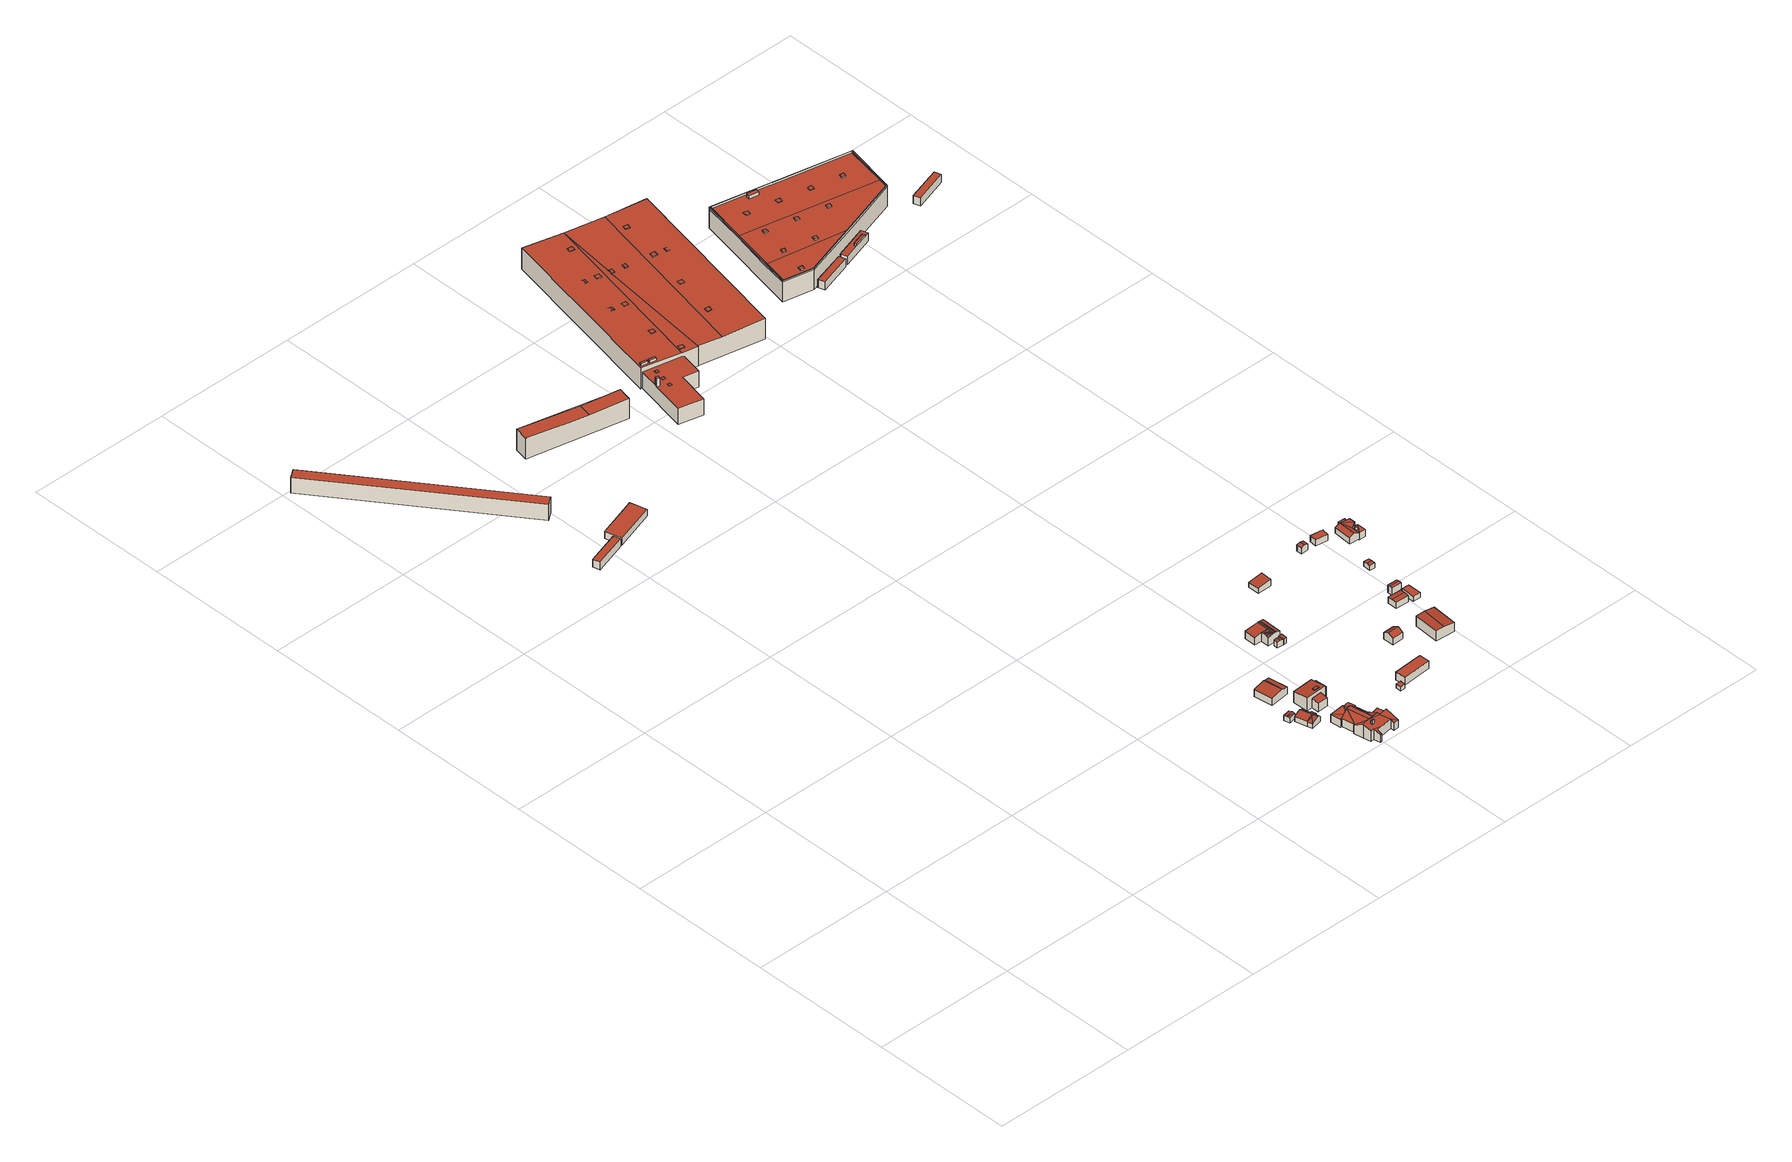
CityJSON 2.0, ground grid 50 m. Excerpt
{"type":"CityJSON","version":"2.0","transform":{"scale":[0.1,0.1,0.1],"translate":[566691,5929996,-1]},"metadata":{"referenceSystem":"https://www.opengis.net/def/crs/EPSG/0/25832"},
"CityObjects":{
"building1":{"type":"Building","attributes":{"Grundfläche 2D":"269.341732","Grundhöhe NN":"2.534"},"geometry":[{"type":"Solid","lod":"3","boundaries":[[[[0,1,2,3]],[[1,0,4,5]],[[2,1,5,6]],[[3,2,6,7]],[[0,3,7,4]],[[5,4,7,6]]]],"semantics":{"surfaces":[{"type":"RoofSurface"},{"type":"WallSurface"},{"type":"GroundSurface"}],"values":[[0,1,1,1,1,2]]}}]},
"building2":{"type":"Building","attributes":{"Grundfläche 2D":"30.589412","Grundhöhe NN":"2.688"},"geometry":[{"type":"Solid","lod":"3","boundaries":[[[[8,9,10,11]],[[12,13,11,10]],[[13,14,8,11]],[[14,15,9,8]],[[15,12,10,9]],[[15,14,13,12]]]],"semantics":{"surfaces":[{"type":"RoofSurface"},{"type":"WallSurface"},{"type":"GroundSurface"}],"values":[[0,1,1,1,1,2]]}}]},
"building3":{"type":"Building","attributes":{"Grundfläche 2D":"86.830290","Grundhöhe NN":"2.688"},"geometry":[{"type":"Solid","lod":"3","boundaries":[[[[16,17,18,19]],[[20,21,19,18]],[[21,22,16,19]],[[22,23,17,16]],[[23,20,18,17]],[[23,22,21,20]]]],"semantics":{"surfaces":[{"type":"RoofSurface"},{"type":"WallSurface"},{"type":"GroundSurface"}],"values":[[0,1,1,1,1,2]]}}]},
"building4":{"type":"Building","attributes":{"Grundfläche 2D":"5.477826","Grundhöhe NN":"0.251"},"geometry":[{"type":"Solid","lod":"3","boundaries":[[[[24,25,26]],[[24,26,27]],[[28,24,27,29]],[[26,25,30,31]],[[29,27,26,31,32]],[[28,29,32,33]],[[30,25,24,28,33]],[[32,31,30,33]]]],"semantics":{"surfaces":[{"type":"RoofSurface"},{"type":"WallSurface"},{"type":"GroundSurface"}],"values":[[0,0,0,1,1,1,1,2]]}}]},
"building5":{"type":"Building","attributes":{"Grundfläche 2D":"26.432280","Grundhöhe NN":"0.251"},"geometry":[{"type":"Solid","lod":"3","boundaries":[[[[34,35,36,37]],[[36,38,37]],[[39,36,35,40]],[[41,39,40]],[[42,43,44]],[[42,45,46,47,48]],[[48,35,49,34,37,50,43,42]],[[51,52,53,54]],[[49,35,34]],[[39,41,55,56]],[[38,36,39,56,57]],[[37,38,57,58]],[[45,42,44,59,60]],[[46,45,60,61]],[[40,35,48,47,46,61,55,41]],[[37,58,37,34]],[[62,59,44,43,50,37,58,63,53,52]],[[54,53,63,64]],[[51,54,64,65]],[[52,51,65,62]],[[55,61,60,59,62,65,64,63,58,57,56]]]],"semantics":{"surfaces":[{"type":"RoofSurface"},{"type":"WallSurface"},{"type":"GroundSurface"}],"values":[[0,0,0,0,0,0,0,0,1,1,1,1,1,1,1,1,1,1,1,1,2]]}}]},
"building6":{"type":"Building","attributes":{"Grundfläche 2D":"45.130678","Grundhöhe NN":"0.138"},"geometry":[{"type":"Solid","lod":"3","boundaries":[[[[66,67,68,69]],[[66,69,70]],[[71,72,70,73]],[[72,66,70]],[[73,70,69,68,74,75]],[[71,73,75,76]],[[67,66,72,71,76,77]],[[68,67,77,74]],[[75,74,77,76]]]],"semantics":{"surfaces":[{"type":"RoofSurface"},{"type":"WallSurface"},{"type":"GroundSurface"}],"values":[[0,0,0,0,1,1,1,1,2]]}}]},
"building7":{"type":"Building","attributes":{"Grundfläche 2D":"123.626386","Grundhöhe NN":"0.222"},"children":["building7-1","building7-2","building7-3","building7-4","building7-5"],"geometry":[{"type":"Solid","lod":"3","boundaries":[[[[78,79,80]],[[81,78,82,83,84]],[[81,79,78]],[[81,85,86,79]],[[85,87,88,89]],[[89,90,86,85]],[[91,90,89]],[[92,93,94]],[[94,93,95,96]],[[87,81,96]],[[97,98,94,96,81,84,99,100]],[[97,100,101,102,103]],[[104,105,106]],[[104,107,108,105]],[[108,109,110,105]],[[111,112,113,114,115,116]],[[107,104,106,117,118]],[[108,107,118,119]],[[109,108,119,120]],[[109,120,121,110]],[[80,110,121,122,78]],[[82,78,122,123]],[[83,82,123,124]],[[84,83,124,125]],[[85,81,126,127]],[[128,114,87,85,127]],[[129,89,88,87,114,113,130]],[[91,89,129,131]],[[90,91,131,132]],[[105,110,80,79,86,90,132,117,106]],[[94,98,97,103,133,134,135,136]],[[92,94,136,137]],[[93,92,137,138]],[[93,138,139,116,95]],[[95,116,115,96]],[[96,115,114,87]],[[87,114,128,126,81]],[[99,84,125,140]],[[100,99,140,141]],[[101,100,141,142]],[[102,101,142,143]],[[103,102,143,133]],[[111,116,139,144]],[[112,111,144,145]],[[113,112,145,130]],[[144,139,138,137,136,135,134,133,143,142,141,140,125,124,123,122,121,120,119,118,117,132,131,129,130,145],[127,126,128]]]],"semantics":{"surfaces":[{"type":"RoofSurface"},{"type":"WallSurface"},{"type":"GroundSurface"}],"values":[[0,0,0,0,0,0,0,0,0,0,0,0,0,0,0,0,1,1,1,1,1,1,1,1,1,1,1,1,1,1,1,1,1,1,1,1,1,1,1,1,1,1,1,1,1,2]]}}]},
"building7-1":{"type":"BuildingInstallation","parents":["building7"],"geometry":[{"type":"MultiSurface","lod":"3","boundaries":[[[146,147,148,149]],[[150,151,148,147]],[[151,152,149,148]],[[152,153,146,149]]],"semantics":{"surfaces":[{"type":"RoofSurface"},{"type":"WallSurface"}],"values":[0,1,1,1]}}]},
"building7-2":{"type":"BuildingInstallation","parents":["building7"],"geometry":[{"type":"MultiSurface","lod":"3","boundaries":[[[146,154,155,147]],[[153,156,154,146]],[[157,150,147,155]],[[156,157,155,154]]],"semantics":{"surfaces":[{"type":"RoofSurface"},{"type":"WallSurface"}],"values":[0,1,1,1]}}]},
"building7-3":{"type":"BuildingInstallation","parents":["building7"],"geometry":[{"type":"MultiSurface","lod":"3","boundaries":[[[158,159,160,161,162]],[[163,164,159,158]],[[159,164,165,161,160]],[[166,163,158,162]],[[165,166,162,161]]],"semantics":{"surfaces":[{"type":"RoofSurface"},{"type":"WallSurface"}],"values":[0,1,1,1,1]}}]},
"building7-4":{"type":"BuildingInstallation","parents":["building7"],"geometry":[{"type":"MultiSurface","lod":"3","boundaries":[[[167,168,169,170,171]],[[172,173,169,168]],[[174,170,169,173,175]],[[174,176,177,167,171,170]],[[177,172,168,167]]],"semantics":{"surfaces":[{"type":"RoofSurface"},{"type":"WallSurface"}],"values":[0,1,1,1,1]}}]},
"building7-5":{"type":"BuildingInstallation","parents":["building7"],"geometry":[{"type":"MultiSurface","lod":"3","boundaries":[[[178,179,180,181]],[[178,182,183,179]],[[180,179,183,184]],[[181,180,184,185]],[[178,181,185,182]],[[183,182,185,184]]],"semantics":{"surfaces":[{"type":"RoofSurface"},{"type":"WallSurface"},{"type":"OuterCeilingSurface"}],"values":[0,1,1,1,1,2]}}]},
"building8":{"type":"Building","attributes":{"Grundfläche 2D":"9.080865","Grundhöhe NN":"0.120"},"geometry":[{"type":"Solid","lod":"3","boundaries":[[[[186,187,188,189]],[[190,191,189,188]],[[191,192,186,189]],[[192,193,187,186]],[[193,190,188,187]],[[193,192,191,190]]]],"semantics":{"surfaces":[{"type":"RoofSurface"},{"type":"WallSurface"},{"type":"GroundSurface"}],"values":[[0,1,1,1,1,2]]}}]},
"building9":{"type":"Building","attributes":{"Grundfläche 2D":"169.556208","Grundhöhe NN":"2.206"},"geometry":[{"type":"Solid","lod":"3","boundaries":[[[[194,195,196,197,198,199]],[[200,197,196,201,202,203,204,205,206]],[[196,195,202,201]],[[202,195,194,207,208,203]],[[204,203,208,209]],[[210,199,198,197,200,206,205,204,209,211]],[[194,199,210,207]],[[211,209,208,207,210]]]],"semantics":{"surfaces":[{"type":"RoofSurface"},{"type":"WallSurface"},{"type":"GroundSurface"}],"values":[[0,0,1,1,1,1,1,2]]}}]},
"building10":{"type":"Building","attributes":{"Grundfläche 2D":"40.223169","Grundhöhe NN":"0.312"},"children":["building10-1"],"geometry":[{"type":"Solid","lod":"3","boundaries":[[[[212,213,214,215]],[[212,215,216,217]],[[213,212,217,218]],[[214,213,218,219]],[[215,214,219,216]],[[217,216,219,218]]]],"semantics":{"surfaces":[{"type":"RoofSurface"},{"type":"WallSurface"},{"type":"GroundSurface"}],"values":[[0,1,1,1,1,2]]}}]},
"building10-1":{"type":"BuildingInstallation","parents":["building10"],"geometry":[{"type":"MultiSurface","lod":"3","boundaries":[[[220,221,222,223]],[[223,222,224,225]],[[220,223,225,226]],[[221,220,226,227]],[[222,221,227,224]]],"semantics":{"surfaces":[{"type":"RoofSurface"},{"type":"WallSurface"}],"values":[0,1,1,1,1]}}]},
"building11":{"type":"Building","attributes":{"Grundfläche 2D":"4.977622","Grundhöhe NN":"-0.130"},"geometry":[{"type":"Solid","lod":"3","boundaries":[[[[228,229,230,231]],[[232,233,231,230]],[[233,234,228,231]],[[234,235,229,228]],[[235,232,230,229]],[[235,234,233,232]]]],"semantics":{"surfaces":[{"type":"RoofSurface"},{"type":"WallSurface"},{"type":"GroundSurface"}],"values":[[0,1,1,1,1,2]]}}]},
"building12":{"type":"Building","attributes":{"Grundfläche 2D":"44.366748","Grundhöhe NN":"0.425"},"geometry":[{"type":"Solid","lod":"3","boundaries":[[[[236,237,238,239]],[[240,241,237]],[[241,238,237]],[[242,243,244,241,240,245,246,247]],[[246,245,248,249,250]],[[251,246,252]],[[253,247,251]],[[251,247,246]],[[254,242,253]],[[253,242,247]],[[255,242,254]],[[256,243,255]],[[255,243,242]],[[244,243,256]],[[252,246,250]],[[257,258,259,260]],[[248,245,240,237,236,261,262]],[[249,248,262,263]],[[250,249,263,264]],[[265,256,255,254,253,251,252,250,264,266]],[[239,238,241,244,256,265,267]],[[236,239,267,261]],[[268,269,260,259]],[[269,270,257,260]],[[270,271,258,257]],[[271,268,259,258]],[[261,267,265,266,264,263,262]],[[271,270,269,268]]]],"semantics":{"surfaces":[{"type":"RoofSurface"},{"type":"WallSurface"},{"type":"GroundSurface"}],"values":[[0,0,0,0,0,0,0,0,0,0,0,0,0,0,0,0,1,1,1,1,1,1,1,1,1,1,2,2]]}}]},
"building13":{"type":"Building","attributes":{"Grundfläche 2D":"2.915537","Grundhöhe NN":"0.425"},"geometry":[{"type":"Solid","lod":"3","boundaries":[[[[272,273,274,275]],[[276,273,272,277]],[[275,274,278,279]],[[277,272,275,279,280]],[[276,277,280,281]],[[278,274,273,276,281]],[[279,278,281,280]]]],"semantics":{"surfaces":[{"type":"RoofSurface"},{"type":"WallSurface"},{"type":"GroundSurface"}],"values":[[0,0,1,1,1,1,2]]}}]},
"building14":{"type":"Building","attributes":{"Grundfläche 2D":"3.028506","Grundhöhe NN":"0.472"},"geometry":[{"type":"Solid","lod":"3","boundaries":[[[[282,283,284,285]],[[286,287,285,284]],[[287,288,282,285]],[[288,289,283,282]],[[289,286,284,283]],[[289,288,287,286]]]],"semantics":{"surfaces":[{"type":"RoofSurface"},{"type":"WallSurface"},{"type":"GroundSurface"}],"values":[[0,1,1,1,1,2]]}}]},
"building15":{"type":"Building","attributes":{"Grundfläche 2D":"36.419634","Grundhöhe NN":"0.208"},"geometry":[{"type":"Solid","lod":"3","boundaries":[[[[290,291,292,293]],[[294,295,293,292]],[[295,296,290,293]],[[296,297,291,290]],[[297,294,292,291]],[[297,296,295,294]]]],"semantics":{"surfaces":[{"type":"RoofSurface"},{"type":"WallSurface"},{"type":"GroundSurface"}],"values":[[0,1,1,1,1,2]]}}]},
"building16":{"type":"Building","attributes":{"Grundfläche 2D":"15.042745","Grundhöhe NN":"0.397"},"geometry":[{"type":"Solid","lod":"3","boundaries":[[[[298,299,300,301]],[[302,299,298,303]],[[301,300,304,305]],[[306,303,298,301,305,307]],[[302,303,306,308]],[[304,300,299,302,308]],[[308,306,307,305,304]]]],"semantics":{"surfaces":[{"type":"RoofSurface"},{"type":"WallSurface"},{"type":"GroundSurface"}],"values":[[0,0,1,1,1,1,2]]}}]},
"building17":{"type":"Building","attributes":{"Grundfläche 2D":"19.525224","Grundhöhe NN":"0.392"},"geometry":[{"type":"Solid","lod":"3","boundaries":[[[[309,310,311,312]],[[313,314,312,311]],[[314,315,309,312]],[[315,316,310,309]],[[316,313,311,310]],[[316,315,314,313]]]],"semantics":{"surfaces":[{"type":"RoofSurface"},{"type":"WallSurface"},{"type":"GroundSurface"}],"values":[[0,1,1,1,1,2]]}}]},
"building18":{"type":"Building","attributes":{"Grundfläche 2D":"59.635595","Grundhöhe NN":"0.358"},"geometry":[{"type":"Solid","lod":"3","boundaries":[[[[317,318,319,320]],[[321,317,320,322]],[[322,320,319,323,324]],[[321,322,324,325]],[[318,317,321,325,326]],[[319,318,326,323]],[[324,323,326,325]]]],"semantics":{"surfaces":[{"type":"RoofSurface"},{"type":"WallSurface"},{"type":"GroundSurface"}],"values":[[0,0,1,1,1,1,2]]}}]},
"building19":{"type":"Building","attributes":{"Grundfläche 2D":"16.233119","Grundhöhe NN":"0.486"},"geometry":[{"type":"Solid","lod":"3","boundaries":[[[[327,328,329,330]],[[331,328,327,332]],[[330,329,333,334]],[[332,327,330,334,335]],[[331,332,335,336]],[[333,329,328,331,336]],[[334,333,336,335]]]],"semantics":{"surfaces":[{"type":"RoofSurface"},{"type":"WallSurface"},{"type":"GroundSurface"}],"values":[[0,0,1,1,1,1,2]]}}]},
"building20":{"type":"Building","attributes":{"Grundfläche 2D":"6.653528","Grundhöhe NN":"0.486"},"geometry":[{"type":"Solid","lod":"3","boundaries":[[[[337,338,339,340]],[[341,337,340,342]],[[342,340,339,343,344]],[[341,342,344,345]],[[338,337,341,345,346]],[[339,338,346,343]],[[344,343,346,345]]]],"semantics":{"surfaces":[{"type":"RoofSurface"},{"type":"WallSurface"},{"type":"GroundSurface"}],"values":[[0,0,1,1,1,1,2]]}}]},
"building21":{"type":"Building","attributes":{"Grundfläche 2D":"12.370317","Grundhöhe NN":"0.486"},"geometry":[{"type":"Solid","lod":"3","boundaries":[[[[347,348,349,350]],[[351,352,350,349]],[[352,353,347,350]],[[353,354,348,347]],[[354,351,349,348]],[[354,353,352,351]]]],"semantics":{"surfaces":[{"type":"RoofSurface"},{"type":"WallSurface"},{"type":"GroundSurface"}],"values":[[0,1,1,1,1,2]]}}]},
"building22":{"type":"Building","attributes":{"Grundfläche 2D":"2931.617804","Grundhöhe NN":"2.237"},"children":["building22-1","building22-2","building22-3","building22-4","building22-5","building22-6","building22-7","building22-8","building22-9","building22-10","building22-11","building22-12","building22-13","building22-14","building22-15","building22-16","building22-17","building22-18","building22-19","building22-20"],"geometry":[{"type":"Solid","lod":"3","boundaries":[[[[355,356,357,358,359,360,361,362,363]],[[364,365,366,367]],[[368,369,370,371,367,366,372]],[[371,370,369,373,374,367]],[[373,375,376,374]],[[357,356,377,378]],[[358,357,378,379]],[[359,358,379,380]],[[360,359,380,381]],[[356,355,363,362,382,377]],[[365,364,383,384]],[[361,360,381,385,368,372,366,365,384,382,362]],[[369,368,385,386]],[[375,373,369,386,387]],[[376,375,387,388]],[[388,383,364,367,374,376]],[[380,379,378,377,382,384,383,388,387,386,385,381]]]],"semantics":{"surfaces":[{"type":"RoofSurface"},{"type":"WallSurface"},{"type":"GroundSurface"}],"values":[[0,0,0,0,0,1,1,1,1,1,1,1,1,1,1,1,2]]}}]},
"building22-1":{"type":"BuildingInstallation","parents":["building22"],"geometry":[{"type":"MultiSurface","lod":"3","boundaries":[[[389,390,391,392]],[[393,394,390,389]],[[389,392,395,393]],[[396,395,392,391]],[[391,390,394,396]]],"semantics":{"surfaces":[{"type":"RoofSurface"},{"type":"WallSurface"}],"values":[0,1,1,1,1]}}]},
"building22-2":{"type":"BuildingInstallation","parents":["building22"],"geometry":[{"type":"MultiSurface","lod":"3","boundaries":[[[397,398,399,400]],[[400,399,401,402]],[[397,400,402,403]],[[398,397,403,404]],[[399,398,404,401]]],"semantics":{"surfaces":[{"type":"RoofSurface"},{"type":"WallSurface"}],"values":[0,1,1,1,1]}}]},
"building22-3":{"type":"BuildingInstallation","parents":["building22"],"geometry":[{"type":"MultiSurface","lod":"3","boundaries":[[[405,406,407,408]],[[355,409,408,407]],[[405,408,409,410]],[[410,363,406,405]],[[363,355,407,406]]],"semantics":{"surfaces":[{"type":"RoofSurface"},{"type":"WallSurface"}],"values":[0,1,1,1,1]}}]},
"building22-4":{"type":"BuildingInstallation","parents":["building22"],"geometry":[{"type":"MultiSurface","lod":"3","boundaries":[[[411,412,413,414]],[[412,411,415,416]],[[414,413,417,418]],[[411,414,418,415]],[[413,412,416,417]]],"semantics":{"surfaces":[{"type":"RoofSurface"},{"type":"WallSurface"}],"values":[0,1,1,1,1]}}]},
"building22-5":{"type":"BuildingInstallation","parents":["building22"],"geometry":[{"type":"MultiSurface","lod":"3","boundaries":[[[419,420,421,422]],[[419,423,420]],[[422,421,424]],[[419,422,424,423]]],"semantics":{"surfaces":[{"type":"RoofSurface"},{"type":"WallSurface"}],"values":[0,1,1,1]}}]},
"building22-6":{"type":"BuildingInstallation","parents":["building22"],"geometry":[{"type":"MultiSurface","lod":"3","boundaries":[[[425,426,427,428]],[[428,427,429]],[[425,428,429,430]],[[425,430,426]]],"semantics":{"surfaces":[{"type":"RoofSurface"},{"type":"WallSurface"}],"values":[0,1,1,1]}}]},
"building22-7":{"type":"BuildingInstallation","parents":["building22"],"geometry":[{"type":"MultiSurface","lod":"3","boundaries":[[[431,432,433,434]],[[434,433,435,436]],[[431,434,436,437]],[[437,438,432,431]],[[438,435,433,432]]],"semantics":{"surfaces":[{"type":"RoofSurface"},{"type":"WallSurface"}],"values":[0,1,1,1,1]}}]},
"building22-8":{"type":"BuildingInstallation","parents":["building22"],"geometry":[{"type":"MultiSurface","lod":"3","boundaries":[[[439,440,441,442]],[[439,442,443,444]],[[442,441,445,443]],[[440,439,444,446]],[[441,440,446,445]]],"semantics":{"surfaces":[{"type":"RoofSurface"},{"type":"WallSurface"}],"values":[0,1,1,1,1]}}]},
"building22-9":{"type":"BuildingInstallation","parents":["building22"],"geometry":[{"type":"MultiSurface","lod":"3","boundaries":[[[447,448,449,450]],[[450,449,451,452]],[[447,450,452,453]],[[448,447,453,454]],[[449,448,454,451]]],"semantics":{"surfaces":[{"type":"RoofSurface"},{"type":"WallSurface"}],"values":[0,1,1,1,1]}}]},
"building22-10":{"type":"BuildingInstallation","parents":["building22"],"geometry":[{"type":"MultiSurface","lod":"3","boundaries":[[[455,456,457,458]],[[458,457,459,460]],[[455,458,460,461]],[[456,455,461,462]],[[457,456,462,459]]],"semantics":{"surfaces":[{"type":"RoofSurface"},{"type":"WallSurface"}],"values":[0,1,1,1,1]}}]},
"building22-11":{"type":"BuildingInstallation","parents":["building22"],"geometry":[{"type":"MultiSurface","lod":"3","boundaries":[[[463,464,465,466]],[[466,465,467,468]],[[463,466,468,469]],[[464,463,469,470]],[[465,464,470,467]]],"semantics":{"surfaces":[{"type":"RoofSurface"},{"type":"WallSurface"}],"values":[0,1,1,1,1]}}]},
"building22-12":{"type":"BuildingInstallation","parents":["building22"],"geometry":[{"type":"MultiSurface","lod":"3","boundaries":[[[471,472,473,474]],[[474,473,475,476]],[[471,474,476,477]],[[472,471,477,478]],[[473,472,478,475]]],"semantics":{"surfaces":[{"type":"RoofSurface"},{"type":"WallSurface"}],"values":[0,1,1,1,1]}}]},
"building22-13":{"type":"BuildingInstallation","parents":["building22"],"geometry":[{"type":"MultiSurface","lod":"3","boundaries":[[[479,480,481,482,483,484]],[[485,481,480,479,486,370]],[[482,481,485,487]],[[483,482,487,488]],[[484,483,488,371]],[[479,484,371,486]]],"semantics":{"surfaces":[{"type":"RoofSurface"},{"type":"WallSurface"}],"values":[0,1,1,1,1,1]}}]},
"building22-14":{"type":"BuildingInstallation","parents":["building22"],"geometry":[{"type":"MultiSurface","lod":"3","boundaries":[[[489,490,491,492]],[[492,491,493,494]],[[489,492,494,495]],[[490,489,495,496]],[[491,490,496,493]]],"semantics":{"surfaces":[{"type":"RoofSurface"},{"type":"WallSurface"}],"values":[0,1,1,1,1]}}]},
"building22-15":{"type":"BuildingInstallation","parents":["building22"],"geometry":[{"type":"MultiSurface","lod":"3","boundaries":[[[497,498,499,500]],[[500,499,501,502]],[[497,500,502,503]],[[498,497,503,504]],[[499,498,504,501]]],"semantics":{"surfaces":[{"type":"RoofSurface"},{"type":"WallSurface"}],"values":[0,1,1,1,1]}}]},
"building22-16":{"type":"BuildingInstallation","parents":["building22"],"geometry":[{"type":"MultiSurface","lod":"3","boundaries":[[[505,506,507,508]],[[508,507,509,510]],[[505,508,510,511]],[[506,505,511,512]],[[507,506,512,509]]],"semantics":{"surfaces":[{"type":"RoofSurface"},{"type":"WallSurface"}],"values":[0,1,1,1,1]}}]},
"building22-17":{"type":"BuildingInstallation","parents":["building22"],"geometry":[{"type":"MultiSurface","lod":"3","boundaries":[[[513,514,515,516]],[[515,517,516]],[[514,513,518]],[[515,514,518,517]]],"semantics":{"surfaces":[{"type":"RoofSurface"},{"type":"WallSurface"}],"values":[0,1,1,1]}}]},
"building22-18":{"type":"BuildingInstallation","parents":["building22"],"geometry":[{"type":"MultiSurface","lod":"3","boundaries":[[[519,520,521,522]],[[522,521,523,524]],[[519,522,524,525]],[[520,519,525,526]],[[521,520,526,523]]],"semantics":{"surfaces":[{"type":"RoofSurface"},{"type":"WallSurface"}],"values":[0,1,1,1,1]}}]},
"building22-19":{"type":"BuildingInstallation","parents":["building22"],"geometry":[{"type":"MultiSurface","lod":"3","boundaries":[[[527,528,529,530]],[[530,529,531,532]],[[527,530,532,533]],[[528,527,533,534]],[[529,528,534,531]]],"semantics":{"surfaces":[{"type":"RoofSurface"},{"type":"WallSurface"}],"values":[0,1,1,1,1]}}]},
"building22-20":{"type":"BuildingInstallation","parents":["building22"],"geometry":[{"type":"MultiSurface","lod":"3","boundaries":[[[535,536,537,538]],[[538,537,539,540]],[[540,541,535,538]],[[536,535,541,542]],[[542,539,537,536]]],"semantics":{"surfaces":[{"type":"RoofSurface"},{"type":"WallSurface"}],"values":[0,1,1,1,1]}}]},
"building23":{"type":"Building","attributes":{"Grundfläche 2D":"5.031692","Grundhöhe NN":"0.349"},"geometry":[{"type":"Solid","lod":"3","boundaries":[[[[543,544,545,546]],[[547,543,546,548]],[[549,548,546,545,550,551]],[[547,548,549,552]],[[544,543,547,552,553]],[[545,544,553,550]],[[549,551,550,553,552]]]],"semantics":{"surfaces":[{"type":"RoofSurface"},{"type":"WallSurface"},{"type":"GroundSurface"}],"values":[[0,0,1,1,1,1,2]]}}]},
"building24":{"type":"Building","attributes":{"Grundfläche 2D":"4.751765","Grundhöhe NN":"0.662"},"geometry":[{"type":"Solid","lod":"3","boundaries":[[[[554,555,556,557]],[[558,554,557,559]],[[559,557,556,560,561]],[[558,559,561,562]],[[555,554,558,562,563]],[[556,555,563,560]],[[561,560,563,562]]]],"semantics":{"surfaces":[{"type":"RoofSurface"},{"type":"WallSurface"},{"type":"GroundSurface"}],"values":[[0,0,1,1,1,1,2]]}}]},
"building25":{"type":"Building","attributes":{"Grundfläche 2D":"11.018633","Grundhöhe NN":"0.349"},"geometry":[{"type":"Solid","lod":"3","boundaries":[[[[564,565,566,567]],[[568,569,567,566]],[[569,570,564,567]],[[570,571,565,564]],[[571,568,566,565]],[[571,570,569,568]]]],"semantics":{"surfaces":[{"type":"RoofSurface"},{"type":"WallSurface"},{"type":"GroundSurface"}],"values":[[0,1,1,1,1,2]]}}]},
"building26":{"type":"Building","attributes":{"Grundfläche 2D":"28.093856","Grundhöhe NN":"0.316"},"geometry":[{"type":"Solid","lod":"3","boundaries":[[[[572,573,574,575]],[[575,574,576,577]],[[578,575,577]],[[579,575,578]],[[573,572,580,581]],[[576,574,573,581,582]],[[583,577,576,582]],[[578,577,583,584]],[[579,578,584,585]],[[580,572,575,579,585]],[[584,583,582,581,580,585]]]],"semantics":{"surfaces":[{"type":"RoofSurface"},{"type":"WallSurface"},{"type":"GroundSurface"}],"values":[[0,0,0,0,1,1,1,1,1,1,2]]}}]},
"building27":{"type":"Building","attributes":{"Grundfläche 2D":"5.543238","Grundhöhe NN":"0.012"},"geometry":[{"type":"Solid","lod":"3","boundaries":[[[[586,587,576]],[[588,586,576,589]],[[586,588,590]],[[591,592,576,587]],[[592,593,589,576]],[[593,594,588,589]],[[594,595,590,588]],[[595,596,586,590]],[[596,591,587,586]],[[596,595,594,593,592,591]]]],"semantics":{"surfaces":[{"type":"RoofSurface"},{"type":"WallSurface"},{"type":"GroundSurface"}],"values":[[0,0,0,1,1,1,1,1,1,2]]}}]},
"building28":{"type":"Building","attributes":{"Grundfläche 2D":"2.759220","Grundhöhe NN":"0.360"},"geometry":[{"type":"Solid","lod":"3","boundaries":[[[[597,598,599,600]],[[601,602,600,599]],[[602,603,597,600]],[[603,604,598,597]],[[604,601,599,598]],[[604,603,602,601]]]],"semantics":{"surfaces":[{"type":"RoofSurface"},{"type":"WallSurface"},{"type":"GroundSurface"}],"values":[[0,1,1,1,1,2]]}}]},
"building29":{"type":"Building","attributes":{"Grundfläche 2D":"29.437252","Grundhöhe NN":"2.173"},"geometry":[{"type":"Solid","lod":"3","boundaries":[[[[605,606,607,608]],[[609,610,608,607]],[[610,611,605,608]],[[611,612,606,605]],[[612,609,607,606]],[[612,611,610,609]]]],"semantics":{"surfaces":[{"type":"RoofSurface"},{"type":"WallSurface"},{"type":"GroundSurface"}],"values":[[0,1,1,1,1,2]]}}]},
"building30":{"type":"Building","attributes":{"Grundfläche 2D":"29.802499","Grundhöhe NN":"2.173"},"children":["building30-1"],"geometry":[{"type":"Solid","lod":"3","boundaries":[[[[613,614,615,616,617,618]],[[616,615,614,613,619,620]],[[617,616,620,621]],[[618,617,621,622]],[[613,618,622,619]],[[620,619,622,621]]]],"semantics":{"surfaces":[{"type":"RoofSurface"},{"type":"WallSurface"},{"type":"GroundSurface"}],"values":[[0,1,1,1,1,2]]}}]},
"building30-1":{"type":"BuildingInstallation","parents":["building30"],"geometry":[{"type":"MultiSurface","lod":"3","boundaries":[[[623,624,625,626]],[[626,625,614,615]],[[623,626,615,627]],[[624,623,627,628]],[[625,624,628,614]]],"semantics":{"surfaces":[{"type":"RoofSurface"},{"type":"WallSurface"}],"values":[0,1,1,1,1]}}]},
"building31":{"type":"Building","attributes":{"Grundfläche 2D":"1532.638283","Grundhöhe NN":"2.173"},"children":["building31-1","building31-2","building31-3","building31-4","building31-5","building31-6","building31-7","building31-8","building31-9","building31-10","building31-11"],"geometry":[{"type":"Solid","lod":"3","boundaries":[[[[629,630,631,632,633,634,635,636,637,638,639,640,641]],[[639,642,643,644,632,631,645,646,647,648,640]],[[649,650,651,652,653,654,655,656]],[[657,658,659,652,651,660,661,662,663]],[[661,664,665,662]],[[661,660,651,650,649,656,636,635,634,633,632,664]],[[653,639,638,637,636,656,655,654]],[[666,641,640,667]],[[668,669,670,671,631,630,629,641,666]],[[672,673,646,645]],[[674,675,647,646,673]],[[676,677,648,647,675]],[[677,667,640,648]],[[658,642,639,653,652,659]],[[658,657,643,642]],[[662,665,644,643,657,663]],[[664,632,644,665]],[[671,672,645,631]],[[678,679,672,671,670,669,668,666,680,681]],[[673,672,679,682]],[[675,674,673,682,683]],[[677,676,675,683,684]],[[666,667,677,684,680]],[[678,681,680,684,683,682,679]]]],"semantics":{"surfaces":[{"type":"RoofSurface"},{"type":"WallSurface"},{"type":"GroundSurface"}],"values":[[0,0,0,0,0,1,1,1,1,1,1,1,1,1,1,1,1,1,1,1,1,1,1,2]]}}]},
"building31-1":{"type":"BuildingInstallation","parents":["building31"],"geometry":[{"type":"MultiSurface","lod":"3","boundaries":[[[685,686,687,688]],[[688,687,689,690]],[[685,688,690,691]],[[686,685,691,692]],[[687,686,692,689]]],"semantics":{"surfaces":[{"type":"RoofSurface"},{"type":"WallSurface"}],"values":[0,1,1,1,1]}}]},
"building31-2":{"type":"BuildingInstallation","parents":["building31"],"geometry":[{"type":"MultiSurface","lod":"3","boundaries":[[[693,694,695,696]],[[696,695,697,698]],[[693,696,698,699]],[[694,693,699,700]],[[695,694,700,697]]],"semantics":{"surfaces":[{"type":"RoofSurface"},{"type":"WallSurface"}],"values":[0,1,1,1,1]}}]},
"building31-3":{"type":"BuildingInstallation","parents":["building31"],"geometry":[{"type":"MultiSurface","lod":"3","boundaries":[[[701,702,703,704]],[[704,703,705,706]],[[701,704,706,707]],[[702,701,707,708]],[[703,702,708,705]]],"semantics":{"surfaces":[{"type":"RoofSurface"},{"type":"WallSurface"}],"values":[0,1,1,1,1]}}]},
"building31-4":{"type":"BuildingInstallation","parents":["building31"],"geometry":[{"type":"MultiSurface","lod":"3","boundaries":[[[709,710,711,712]],[[712,711,713,714]],[[709,712,714,715]],[[710,709,715,716]],[[711,710,716,713]]],"semantics":{"surfaces":[{"type":"RoofSurface"},{"type":"WallSurface"}],"values":[0,1,1,1,1]}}]},
"building31-5":{"type":"BuildingInstallation","parents":["building31"],"geometry":[{"type":"MultiSurface","lod":"3","boundaries":[[[717,718,719,720]],[[720,719,721,722]],[[717,720,722,723]],[[718,717,723,724]],[[719,718,724,721]]],"semantics":{"surfaces":[{"type":"RoofSurface"},{"type":"WallSurface"}],"values":[0,1,1,1,1]}}]},
"building31-6":{"type":"BuildingInstallation","parents":["building31"],"geometry":[{"type":"MultiSurface","lod":"3","boundaries":[[[725,726,727,728]],[[728,727,729,730]],[[725,728,730,731]],[[726,725,731,732]],[[727,726,732,729]]],"semantics":{"surfaces":[{"type":"RoofSurface"},{"type":"WallSurface"}],"values":[0,1,1,1,1]}}]},
"building31-7":{"type":"BuildingInstallation","parents":["building31"],"geometry":[{"type":"MultiSurface","lod":"3","boundaries":[[[733,734,735,736]],[[736,735,737,738]],[[733,736,738,739]],[[734,733,739,740]],[[735,734,740,737]]],"semantics":{"surfaces":[{"type":"RoofSurface"},{"type":"WallSurface"}],"values":[0,1,1,1,1]}}]},
"building31-8":{"type":"BuildingInstallation","parents":["building31"],"geometry":[{"type":"MultiSurface","lod":"3","boundaries":[[[741,742,743,744]],[[744,743,745,746]],[[741,744,746,747]],[[742,741,747,748]],[[743,742,748,745]]],"semantics":{"surfaces":[{"type":"RoofSurface"},{"type":"WallSurface"}],"values":[0,1,1,1,1]}}]},
"building31-9":{"type":"BuildingInstallation","parents":["building31"],"geometry":[{"type":"MultiSurface","lod":"3","boundaries":[[[749,750,751,752]],[[752,751,753,754]],[[749,752,754,755]],[[750,749,755,756]],[[751,750,756,753]]],"semantics":{"surfaces":[{"type":"RoofSurface"},{"type":"WallSurface"}],"values":[0,1,1,1,1]}}]},
"building31-10":{"type":"BuildingInstallation","parents":["building31"],"geometry":[{"type":"MultiSurface","lod":"3","boundaries":[[[757,758,759,760]],[[760,759,761,762]],[[757,760,762,763]],[[758,757,763,764]],[[759,758,764,761]]],"semantics":{"surfaces":[{"type":"RoofSurface"},{"type":"WallSurface"}],"values":[0,1,1,1,1]}}]},
"building31-11":{"type":"BuildingInstallation","parents":["building31"],"geometry":[{"type":"MultiSurface","lod":"3","boundaries":[[[765,766,767,768]],[[768,767,769,770]],[[765,768,770,771]],[[766,765,771,772]],[[767,766,772,769]]],"semantics":{"surfaces":[{"type":"RoofSurface"},{"type":"WallSurface"}],"values":[0,1,1,1,1]}}]},
"building32":{"type":"Building","attributes":{"Grundfläche 2D":"29.996994","Grundhöhe NN":"2.123"},"geometry":[{"type":"Solid","lod":"3","boundaries":[[[[773,774,775,776]],[[777,778,776,775]],[[778,779,773,776]],[[779,780,774,773]],[[780,777,775,774]],[[780,779,778,777]]]],"semantics":{"surfaces":[{"type":"RoofSurface"},{"type":"WallSurface"},{"type":"GroundSurface"}],"values":[[0,1,1,1,1,2]]}}]}
},
"vertices":[
[451,2367,93],[480,2388,93],[33,2990,93],[4,2969,93],[451,2367,35],[480,2388,35],[33,2990,35],[4,2969,35],
[509,2159,66],[393,2124,66],[400,2100,66],[516,2135,66],[400,2100,37],[516,2135,37],[509,2159,37],[393,2124,37],
[667,2183,62],[650,2238,64],[508,2194,64],[525,2138,62],[508,2194,37],[525,2138,37],[667,2183,37],[650,2238,37],
[1363,257,34],[1365,248,31],[1390,254,31],[1387,263,34],[1360,269,31],[1385,275,31],[1365,248,13],[1390,254,13],[1385,275,13],[1360,269,13],
[1425,211,34],[1419,210,37],[1424,192,36],[1428,212,32],[1432,194,31],[1394,185,30],[1416,209,36],[1390,203,30],[1406,251,38],[1424,230,32],[1419,254,32],[1380,245,31],[1389,203,31],[1390,203,31],[1416,209,38],[1419,210,36],[1428,213,32],[1435,232,26],[1424,230,30],[1428,213,30],[1439,216,26],[1390,203,13],[1394,185,13],[1432,194,13],[1428,212,13],[1419,254,13],[1380,245,13],[1389,203,13],[1424,230,13],[1428,213,13],[1439,216,13],[1435,232,13],
[1434,348,40],[1452,351,37],[1443,417,37],[1426,415,40],[1420,414,42],[1385,342,38],[1429,348,42],[1376,408,38],[1443,417,11],[1376,408,11],[1385,342,11],[1452,351,11],
[1469,89,43],[1486,139,63],[1461,135,43],[1499,60,62],[1464,88,43],[1470,55,62],[1471,55,62],[1514,63,62],[1501,142,63],[1537,66,62],[1533,94,49],[1531,104,44],[1526,146,43],[1534,104,43],[1558,17,40],[1576,20,40],[1557,32,47],[1569,63,59],[1538,58,59],[1513,25,47],[1515,25,47],[1476,28,50],[1487,29,50],[1492,5,40],[1497,6,40],[1496,22,46],[1506,173,41],[1486,139,42],[1511,144,41],[1505,176,41],[1453,171,41],[1456,134,42],[1461,135,42],[1578,64,39],[1571,101,39],[1533,94,39],[1537,66,39],[1538,58,39],[1569,63,39],[1511,144,12],[1505,176,12],[1453,171,12],[1456,134,12],[1461,135,12],[1469,89,12],[1464,88,12],[1470,55,12],[1471,55,12],[1499,60,12],[1514,63,12],[1537,66,12],[1531,104,12],[1533,94,12],[1534,104,12],[1526,146,12],[1496,22,12],[1513,25,12],[1515,25,12],[1557,32,12],[1558,17,12],[1576,20,12],[1569,63,12],[1476,28,12],[1487,29,12],[1492,5,12],[1497,6,12],[1578,64,12],[1571,101,12],
[1518,107,55],[1509,105,62],[1510,99,62],[1520,100,55],[1509,105,61],[1510,99,61],[1520,100,54],[1518,107,54],
[1517,114,55],[1508,112,62],[1517,114,54],[1508,112,61],
[1516,121,55],[1507,120,62],[1508,115,62],[1508,113,62],[1517,115,55],[1516,121,54],[1507,120,61],[1508,113,61],[1517,115,54],
[1493,42,69],[1503,43,69],[1502,48,69],[1493,47,69],[1493,43,69],[1503,43,55],[1502,48,57],[1493,47,57],[1494,47,57],[1493,43,56],[1493,42,55],
[1506,173,40],[1510,149,40],[1532,153,40],[1527,177,40],[1506,173,38],[1510,149,38],[1532,153,38],[1527,177,38],
[1497,232,41],[1496,257,47],[1459,255,47],[1460,231,41],[1459,255,11],[1460,231,11],[1497,232,11],[1496,257,11],
[951,2591,106],[900,2602,104],[820,2619,103],[810,2571,103],[890,2554,104],[941,2544,106],[745,2585,104],[755,2633,104],[610,2663,109],[609,2664,109],[599,2616,109],[600,2615,109],[601,2615,109],[951,2591,32],[609,2664,32],[599,2616,32],[941,2544,32],[600,2615,32],
[1514,258,60],[1511,312,54],[1437,308,54],[1439,254,60],[1439,254,13],[1514,258,13],[1511,312,13],[1437,308,13],
[1496,275,61],[1479,274,61],[1479,264,61],[1496,264,61],[1479,264,59],[1496,264,59],[1496,275,58],[1479,274,58],
[1524,307,47],[1511,306,47],[1513,267,47],[1526,267,47],[1513,267,9],[1526,267,9],[1524,307,9],[1511,306,9],
[1609,613,44],[1596,613,47],[1595,543,47],[1607,543,44],[1591,613,48],[1590,544,48],[1585,554,47],[1585,549,47],[1585,544,47],[1586,613,47],[1586,570,47],[1585,559,47],[1538,614,41],[1537,573,41],[1562,573,44],[1562,565,47],[1562,571,47],[1562,560,48],[1562,555,48],[1562,549,47],[1562,544,44],[1608,517,34],[1608,536,36],[1596,536,36],[1597,517,34],[1609,613,14],[1538,614,14],[1537,573,14],[1562,573,14],[1562,544,14],[1562,565,14],[1607,543,14],[1596,536,14],[1597,517,14],[1608,517,14],[1608,536,14],
[1585,518,36],[1585,533,36],[1575,533,34],[1575,519,34],[1596,533,34],[1596,518,34],[1575,533,14],[1575,519,14],[1596,518,14],[1596,533,14],
[1710,132,30],[1711,151,30],[1694,151,30],[1694,132,30],[1694,151,15],[1694,132,15],[1710,132,15],[1711,151,15],
[1823,188,40],[1721,181,40],[1724,145,40],[1825,153,40],[1724,145,12],[1825,153,12],[1823,188,12],[1721,181,12],
[1863,319,48],[1824,317,48],[1824,299,37],[1863,300,37],[1823,337,37],[1862,338,37],[1824,299,14],[1863,300,14],[1862,338,14],[1863,319,14],[1823,337,14],
[1706,736,32],[1756,735,39],[1757,774,39],[1707,775,32],[1757,774,14],[1707,775,14],[1706,736,14],[1756,735,14],
[1954,224,53],[1992,222,48],[1998,311,48],[1962,313,53],[1925,226,51],[1931,315,51],[1998,311,14],[1931,315,14],[1925,226,14],[1992,222,14],
[1991,425,39],[1944,428,39],[1943,411,37],[1990,409,37],[1945,446,37],[1992,443,37],[1943,411,15],[1990,409,15],[1992,443,15],[1945,446,15],
[1977,471,44],[1977,462,42],[2011,461,42],[2012,470,44],[1978,481,42],[2012,480,42],[2011,461,15],[2012,480,15],[1978,481,15],[1977,462,15],
[2001,401,34],[2028,400,34],[2027,447,34],[2002,448,34],[2027,447,15],[2002,448,15],[2001,401,15],[2028,400,15],
[1048,2540,91],[1024,2426,91],[1107,2408,91],[1131,2519,91],[1184,2508,91],[1201,2589,91],[1194,2590,91],[1064,2617,91],[1050,2549,91],[1190,3248,109],[1058,2618,109],[1194,2590,104],[1329,3219,104],[1249,2578,105],[1249,2580,105],[1300,2989,104],[1302,3002,104],[1201,2589,104],[1329,2563,104],[1464,3190,104],[1473,2533,109],[1605,3161,109],[1024,2426,32],[1107,2408,32],[1131,2519,32],[1184,2508,32],[1201,2589,32],[1064,2617,32],[1190,3248,32],[1058,2618,32],[1249,2578,32],[1249,2580,32],[1473,2533,32],[1605,3161,32],
[1086,2526,92],[1077,2528,92],[1075,2518,92],[1085,2516,92],[1086,2526,91],[1077,2528,91],[1085,2516,91],[1075,2518,91],
[1094,2559,92],[1084,2561,92],[1082,2551,92],[1092,2549,92],[1082,2551,91],[1092,2549,91],[1094,2559,91],[1084,2561,91],
[1060,2547,121],[1050,2549,121],[1048,2540,121],[1057,2537,121],[1057,2537,91],[1060,2547,91],
[1101,2594,92],[1091,2596,92],[1089,2586,92],[1099,2584,92],[1101,2594,91],[1091,2596,91],[1089,2586,91],[1099,2584,91],
[1193,2878,107],[1182,2880,107],[1179,2865,107],[1190,2863,107],[1193,2878,106],[1190,2863,106],
[1223,3021,107],[1213,3024,107],[1209,3008,107],[1220,3006,107],[1220,3006,106],[1223,3021,106],
[1300,3155,107],[1284,3158,107],[1281,3144,107],[1297,3140,107],[1281,3144,105],[1297,3140,105],[1300,3155,105],[1284,3158,105],
[1425,2829,106],[1410,2832,106],[1407,2817,106],[1422,2814,106],[1422,2814,105],[1425,2829,105],[1407,2817,105],[1410,2832,105],
[1240,2868,106],[1225,2871,106],[1222,2856,106],[1237,2853,106],[1222,2856,105],[1237,2853,105],[1240,2868,105],[1225,2871,105],
[1270,3011,108],[1255,3015,108],[1251,3000,108],[1267,2996,108],[1251,3000,105],[1267,2996,105],[1270,3011,105],[1255,3015,105],
[1395,2685,107],[1380,2688,107],[1377,2673,107],[1391,2670,107],[1377,2673,105],[1391,2670,105],[1395,2685,105],[1380,2688,105],
[1485,3116,107],[1470,3119,107],[1467,3105,107],[1482,3102,107],[1467,3105,105],[1482,3102,105],[1485,3116,105],[1470,3119,105],
[1299,2990,107],[1300,2989,107],[1310,2987,107],[1313,3002,107],[1302,3005,107],[1302,3002,107],[1310,2987,104],[1299,2990,104],[1313,3002,104],[1302,3005,104],
[1455,2973,108],[1440,2976,108],[1436,2961,108],[1452,2958,108],[1436,2961,105],[1452,2958,105],[1455,2973,105],[1440,2976,105],
[1119,2622,116],[1097,2626,116],[1095,2618,116],[1117,2614,116],[1095,2618,108],[1117,2614,107],[1119,2622,107],[1097,2626,108],
[1358,2993,107],[1347,2995,107],[1344,2980,107],[1355,2978,107],[1344,2980,104],[1355,2978,104],[1358,2993,104],[1347,2995,104],
[1495,2964,107],[1485,2966,107],[1481,2951,107],[1492,2949,107],[1481,2951,106],[1485,2966,106],
[1221,2616,106],[1207,2619,106],[1204,2605,106],[1219,2602,106],[1204,2605,104],[1219,2602,104],[1221,2616,104],[1207,2619,104],
[1209,2724,107],[1194,2727,107],[1191,2712,107],[1206,2709,107],[1191,2712,105],[1206,2709,105],[1209,2724,105],[1194,2727,105],
[1090,2628,116],[1068,2632,116],[1066,2624,116],[1089,2620,116],[1066,2624,109],[1089,2620,108],[1090,2628,108],[1068,2632,109],
[1935,780,38],[1947,780,35],[1947,800,35],[1935,800,38],[1922,780,35],[1922,800,35],[1922,800,13],[1947,800,13],[1935,800,13],[1922,780,13],[1947,780,13],
[2027,599,35],[2027,612,34],[2009,613,34],[2008,599,35],[2026,586,34],[2007,587,34],[2009,613,17],[2007,587,17],[2026,586,17],[2027,612,17],
[2022,798,35],[1979,803,35],[1976,778,35],[2019,773,35],[1976,778,13],[2019,773,13],[2022,798,13],[1979,803,13],
[2057,781,35],[2053,717,35],[2070,716,43],[2073,780,43],[2088,715,35],[2090,744,35],[2110,757,38],[2111,778,38],[2057,781,13],[2053,717,13],[2088,715,13],[2090,744,13],[2110,757,13],[2111,778,13],
[2100,730,35],[2089,731,35],[2113,746,35],[2111,714,35],[2101,747,36],[2089,731,10],[2088,715,10],[2111,714,10],[2113,746,10],[2101,747,10],[2100,730,10],
[2102,790,36],[2078,792,36],[2077,780,36],[2101,779,36],[2077,780,14],[2101,779,14],[2102,790,14],[2078,792,14],
[1860,2633,62],[1744,2598,62],[1751,2575,62],[1867,2610,62],[1751,2575,32],[1867,2610,32],[1860,2633,32],[1744,2598,32],
[1878,2614,62],[1930,2630,62],[1976,2644,62],[1995,2650,62],[1988,2674,62],[1871,2637,62],[1878,2614,32],[1995,2650,32],[1988,2674,32],[1871,2637,32],
[1973,2652,70],[1927,2638,70],[1930,2630,70],[1976,2644,70],[1973,2652,62],[1927,2638,62],
[1676,2862,109],[1646,2719,109],[1627,2624,109],[1630,2623,109],[1679,2860,109],[1679,2861,109],[1680,2863,109],[1710,3007,109],[1910,2966,109],[1912,2965,109],[2179,2910,109],[2180,2911,109],[1708,3010,109],[2142,2730,109],[1963,2674,109],[1731,2602,109],[1627,2621,109],[1731,2599,109],[2144,2727,109],[2183,2911,109],[1692,2920,105],[1680,2863,106],[1679,2861,106],[2149,2763,106],[2179,2910,102],[1912,2965,102],[1910,2966,102],[1710,3007,102],[1963,2674,101],[2142,2730,105],[2148,2760,106],[1679,2860,106],[1649,2718,101],[1936,2666,101],[1939,2667,101],[1630,2623,105],[1731,2602,105],[1708,3010,102],[2180,2911,102],[1688,2920,105],[1676,2862,106],[1646,2719,101],[1627,2624,105],[1627,2621,105],[1731,2599,105],[1942,2665,101],[2144,2727,105],[2152,2762,106],[2183,2911,102],[1646,2719,32],[1627,2621,32],[1708,3010,32],[1676,2862,32],[1731,2599,32],[2144,2727,32],[2183,2911,32],
[1883,2901,107],[1869,2904,107],[1867,2890,107],[1880,2887,107],[1867,2890,104],[1880,2887,104],[1883,2901,104],[1869,2904,104],
[1777,2923,107],[1763,2926,107],[1761,2912,107],[1774,2909,107],[1761,2912,104],[1774,2909,104],[1777,2923,104],[1763,2926,104],
[1842,2707,106],[1830,2710,106],[1827,2698,106],[1839,2695,106],[1827,2698,101],[1839,2695,101],[1842,2707,102],[1830,2710,102],
[1715,2633,109],[1703,2636,109],[1700,2624,109],[1712,2621,109],[1700,2624,104],[1712,2621,104],[1715,2633,104],[1703,2636,104],
[1735,2729,106],[1724,2732,106],[1721,2720,106],[1733,2718,106],[1721,2720,101],[1733,2718,101],[1735,2729,102],[1724,2732,102],
[1754,2814,109],[1756,2826,109],[1744,2829,109],[1741,2817,109],[1744,2829,105],[1741,2817,105],[1754,2814,105],[1756,2826,105],
[1988,2879,107],[1975,2881,107],[1972,2868,107],[1985,2865,107],[1972,2868,104],[1985,2865,104],[1988,2879,104],[1975,2881,104],
[2094,2856,107],[2081,2859,107],[2078,2846,107],[2091,2843,107],[2078,2846,104],[2091,2843,104],[2094,2856,104],[2081,2859,104],
[1855,2968,115],[1823,2975,115],[1820,2962,115],[1853,2956,115],[1820,2962,103],[1853,2956,103],[1855,2968,102],[1823,2975,102],
[1965,2770,109],[1968,2782,109],[1955,2785,109],[1952,2773,109],[1955,2785,105],[1952,2773,105],[1965,2770,105],[1968,2782,105],
[1859,2792,109],[1861,2804,109],[1849,2807,109],[1846,2795,109],[1849,2807,105],[1846,2795,105],[1859,2792,105],[1861,2804,105],
[2331,2698,61],[2324,2721,61],[2207,2685,61],[2215,2662,61],[2207,2685,31],[2215,2662,31],[2331,2698,31],[2324,2721,31]
]}
